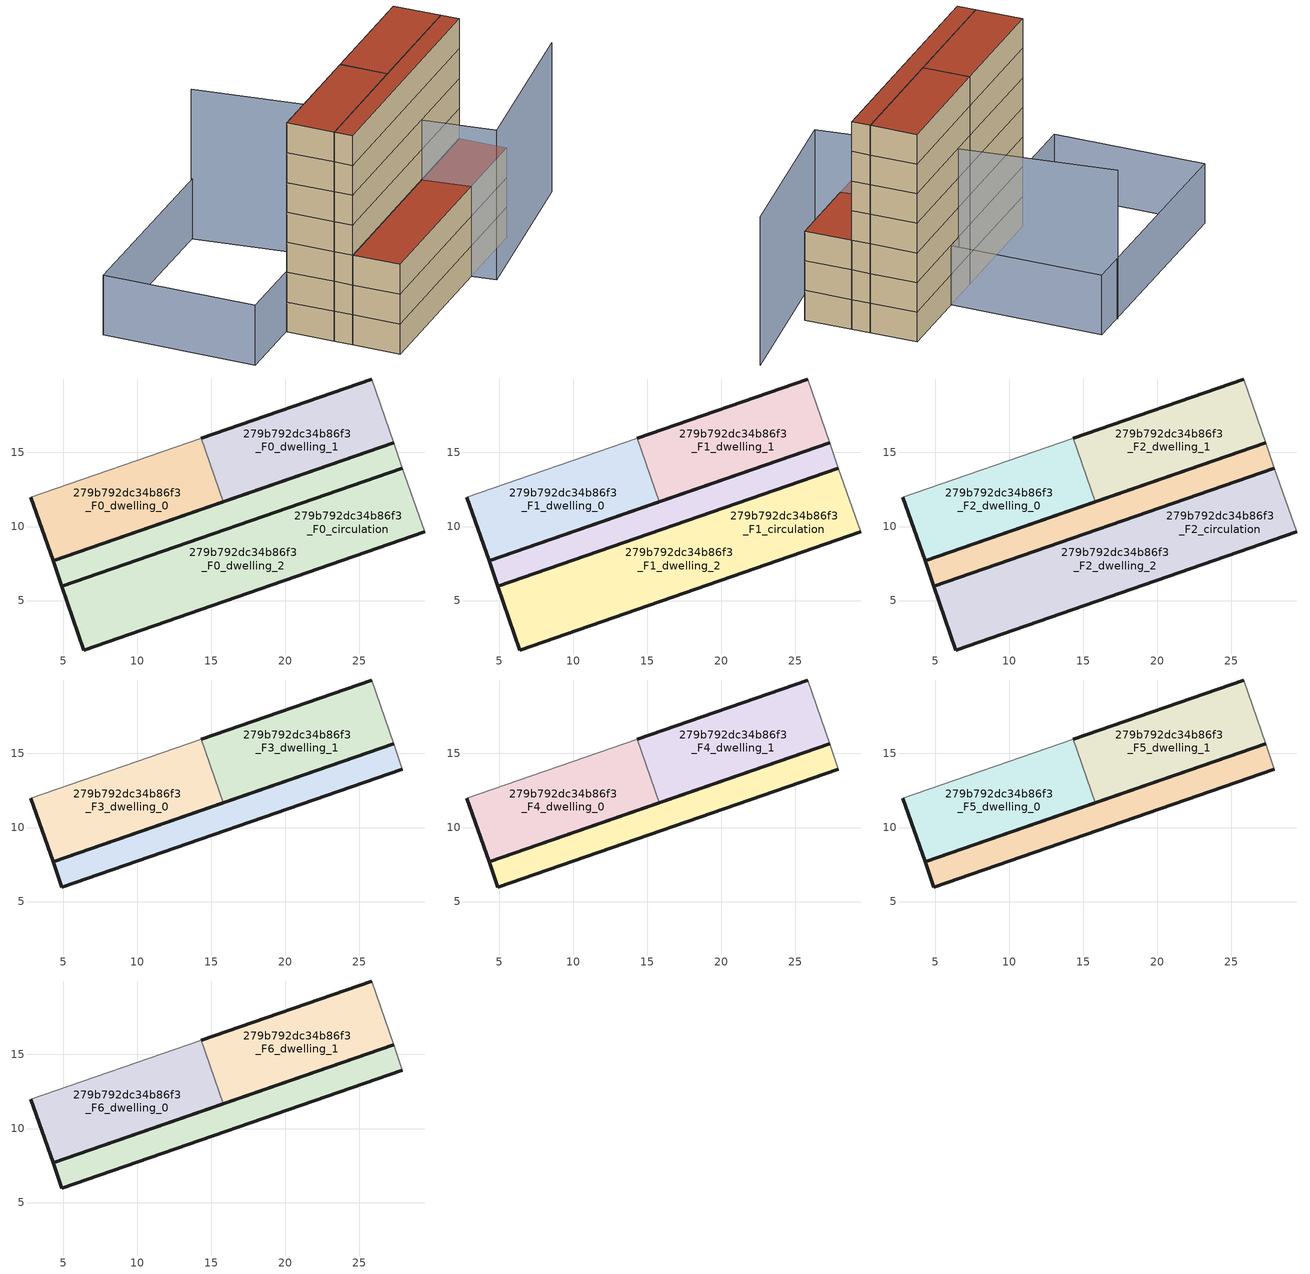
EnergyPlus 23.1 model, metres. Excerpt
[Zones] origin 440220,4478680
279b792dc34b86f3_F0_dwelling_0
 floor ground (EU_floor_Construction): 14.32,15.98 15.82,11.66 4.31,7.67 2.81,11.99 z0
 wall outside (EU_wall_Construction): 2.81,11.99 4.31,7.67 15.82,11.66 z0:3
 wall adiabatic (EU_wall_Construction): 14.32,15.98 2.81,11.99 z0:3
 wall to 279b792dc34b86f3_F0_dwelling_1 (EU_wall_Construction): 15.82,11.66 14.32,15.98 z0:3
279b792dc34b86f3_F0_dwelling_1
 floor ground (EU_floor_Construction): 25.83,19.97 27.33,15.65 15.82,11.66 14.32,15.98 z0
 wall outside (EU_wall_Construction): 25.83,19.97 14.32,15.98 / 15.82,11.66 27.33,15.65 z0:3
 wall adiabatic (EU_wall_Construction): 27.33,15.65 25.83,19.97 z0:3
279b792dc34b86f3_F0_dwelling_2
 floor ground (EU_floor_Construction): 27.33,15.65 27.92,13.95 24.92,12.91 4.9,5.97 4.31,7.67 z0; 27.92,13.95 29.41,9.63 6.4,1.66 4.9,5.97 24.92,12.91 z0
 wall outside (EU_wall_Construction): 27.92,13.95 4.9,5.97 6.4,1.66 29.41,9.63 z0:3
 wall adiabatic (EU_wall_Construction): 29.41,9.63 27.92,13.95 z0:3
279b792dc34b86f3_F0_circulation
 floor ground (EU_floor_Construction): 27.33,15.65 27.92,13.95 24.92,12.91 4.9,5.97 4.31,7.67 z0; 27.92,13.95 29.41,9.63 6.4,1.66 4.9,5.97 24.92,12.91 z0
 wall outside (EU_wall_Construction): 27.33,15.65 4.31,7.67 4.9,5.97 27.92,13.95 z0:3
 wall adiabatic (EU_wall_Construction): 27.92,13.95 27.33,15.65 z0:3
279b792dc34b86f3_F1_dwelling_0
 floor to 279b792dc34b86f3_F0_dwelling_0 (EU_floor_Construction): 14.32,15.98 15.82,11.66 4.31,7.67 2.81,11.99 z3
 wall outside (EU_wall_Construction): 2.81,11.99 4.31,7.67 15.82,11.66 z3:6
 wall adiabatic (EU_wall_Construction): 14.32,15.98 2.81,11.99 z3:6
 wall to 279b792dc34b86f3_F1_dwelling_1 (EU_wall_Construction): 15.82,11.66 14.32,15.98 z3:6
279b792dc34b86f3_F1_dwelling_1
 floor to 279b792dc34b86f3_F0_dwelling_1 (EU_floor_Construction): 25.83,19.97 27.33,15.65 15.82,11.66 14.32,15.98 z3
 wall outside (EU_wall_Construction): 25.83,19.97 14.32,15.98 / 15.82,11.66 27.33,15.65 z3:6
 wall adiabatic (EU_wall_Construction): 27.33,15.65 25.83,19.97 z3:6
279b792dc34b86f3_F1_dwelling_2
 floor outside (EU_floor_Construction): 27.92,13.95 29.41,9.63 6.4,1.66 4.9,5.97 24.92,12.91 z3
 floor to 279b792dc34b86f3_F0_dwelling_2 (EU_floor_Construction): 27.33,15.65 27.92,13.95 26.67,13.52 4.9,5.97 4.31,7.67 z3
 wall outside (EU_wall_Construction): 27.92,13.95 4.9,5.97 6.4,1.66 29.41,9.63 z3:6
 wall adiabatic (EU_wall_Construction): 29.41,9.63 27.92,13.95 z3:6
279b792dc34b86f3_F1_circulation
 floor to 279b792dc34b86f3_F0_circulation (EU_floor_Construction): 27.33,15.65 27.92,13.95 22.76,12.16 4.9,5.97 4.31,7.67 z3; 27.92,13.95 29.41,9.63 6.4,1.66 4.9,5.97 24.92,12.91 z3
 wall outside (EU_wall_Construction): 27.33,15.65 4.31,7.67 4.9,5.97 27.92,13.95 z3:6
 wall adiabatic (EU_wall_Construction): 27.92,13.95 27.33,15.65 z3:6
279b792dc34b86f3_F2_dwelling_0
 floor to 279b792dc34b86f3_F1_dwelling_0 (EU_floor_Construction): 14.32,15.98 15.82,11.66 4.31,7.67 2.81,11.99 z6
 wall outside (EU_wall_Construction): 2.81,11.99 4.31,7.67 15.82,11.66 z6:9
 wall adiabatic (EU_wall_Construction): 14.32,15.98 2.81,11.99 z6:9
 wall to 279b792dc34b86f3_F2_dwelling_1 (EU_wall_Construction): 15.82,11.66 14.32,15.98 z6:9
279b792dc34b86f3_F2_dwelling_1
 floor to 279b792dc34b86f3_F1_dwelling_1 (EU_floor_Construction): 25.83,19.97 27.33,15.65 15.82,11.66 14.32,15.98 z6
 wall outside (EU_wall_Construction): 25.83,19.97 14.32,15.98 / 15.82,11.66 27.33,15.65 z6:9
 wall adiabatic (EU_wall_Construction): 27.33,15.65 25.83,19.97 z6:9
279b792dc34b86f3_F2_dwelling_2
 floor outside (EU_floor_Construction): 27.92,13.95 29.41,9.63 6.4,1.66 4.9,5.97 24.92,12.91 z6
 floor to 279b792dc34b86f3_F1_dwelling_2 (EU_floor_Construction): 27.33,15.65 27.92,13.95 26.67,13.52 4.9,5.97 4.31,7.67 z6
 wall outside (EU_wall_Construction): 27.92,13.95 4.9,5.97 6.4,1.66 29.41,9.63 z6:9
 wall adiabatic (EU_wall_Construction): 29.41,9.63 27.92,13.95 z6:9
 roof outside (EU_roof_Construction): 24.92,12.91 27.92,13.95 27.33,15.65 4.31,7.67 4.9,5.97 z9; 29.41,9.63 27.92,13.95 24.92,12.91 4.9,5.97 6.4,1.66 z9
279b792dc34b86f3_F2_circulation
 floor to 279b792dc34b86f3_F1_circulation (EU_floor_Construction): 27.33,15.65 27.92,13.95 22.76,12.16 4.9,5.97 4.31,7.67 z6; 27.92,13.95 29.41,9.63 6.4,1.66 4.9,5.97 24.92,12.91 z6
 wall outside (EU_wall_Construction): 27.33,15.65 4.31,7.67 4.9,5.97 27.92,13.95 z6:9
 wall adiabatic (EU_wall_Construction): 27.92,13.95 27.33,15.65 z6:9
 roof outside (EU_floor_Construction): 27.92,13.95 29.41,9.63 6.4,1.66 4.9,5.97 24.92,12.91 z9
279b792dc34b86f3_F3_dwelling_0
 floor to 279b792dc34b86f3_F2_dwelling_0 (EU_floor_Construction): 14.32,15.98 15.82,11.66 4.31,7.67 2.81,11.99 z9
 wall outside (EU_wall_Construction): 2.81,11.99 4.31,7.67 15.82,11.66 z9:12
 wall adiabatic (EU_wall_Construction): 14.32,15.98 2.81,11.99 z9:12
 wall to 279b792dc34b86f3_F3_dwelling_1 (EU_wall_Construction): 15.82,11.66 14.32,15.98 z9:12
279b792dc34b86f3_F3_dwelling_1
 floor to 279b792dc34b86f3_F2_dwelling_1 (EU_floor_Construction): 25.83,19.97 27.33,15.65 15.82,11.66 14.32,15.98 z9
 wall outside (EU_wall_Construction): 25.83,19.97 14.32,15.98 / 15.82,11.66 27.33,15.65 z9:12
 wall adiabatic (EU_wall_Construction): 27.33,15.65 25.83,19.97 z9:12
279b792dc34b86f3_F3_circulation
 floor to 279b792dc34b86f3_F2_circulation (EU_floor_Construction): 27.33,15.65 27.92,13.95 22.76,12.16 4.9,5.97 4.31,7.67 z9
 wall outside (EU_wall_Construction): 27.33,15.65 4.31,7.67 4.9,5.97 27.92,13.95 z9:12
 wall adiabatic (EU_wall_Construction): 27.92,13.95 27.33,15.65 z9:12
279b792dc34b86f3_F4_dwelling_0
 floor to 279b792dc34b86f3_F3_dwelling_0 (EU_floor_Construction): 14.32,15.98 15.82,11.66 4.31,7.67 2.81,11.99 z12
 wall outside (EU_wall_Construction): 2.81,11.99 4.31,7.67 15.82,11.66 z12:15
 wall adiabatic (EU_wall_Construction): 14.32,15.98 2.81,11.99 z12:15
 wall to 279b792dc34b86f3_F4_dwelling_1 (EU_wall_Construction): 15.82,11.66 14.32,15.98 z12:15
279b792dc34b86f3_F4_dwelling_1
 floor to 279b792dc34b86f3_F3_dwelling_1 (EU_floor_Construction): 25.83,19.97 27.33,15.65 15.82,11.66 14.32,15.98 z12
 wall outside (EU_wall_Construction): 25.83,19.97 14.32,15.98 / 15.82,11.66 27.33,15.65 z12:15
 wall adiabatic (EU_wall_Construction): 27.33,15.65 25.83,19.97 z12:15
279b792dc34b86f3_F4_circulation
 floor to 279b792dc34b86f3_F3_circulation (EU_floor_Construction): 27.33,15.65 27.92,13.95 4.9,5.97 4.31,7.67 z12
 wall outside (EU_wall_Construction): 27.33,15.65 4.31,7.67 4.9,5.97 27.92,13.95 z12:15
 wall adiabatic (EU_wall_Construction): 27.92,13.95 27.33,15.65 z12:15
279b792dc34b86f3_F5_dwelling_0
 floor to 279b792dc34b86f3_F4_dwelling_0 (EU_floor_Construction): 14.32,15.98 15.82,11.66 4.31,7.67 2.81,11.99 z15
 wall outside (EU_wall_Construction): 2.81,11.99 4.31,7.67 15.82,11.66 z15:18
 wall adiabatic (EU_wall_Construction): 14.32,15.98 2.81,11.99 z15:18
 wall to 279b792dc34b86f3_F5_dwelling_1 (EU_wall_Construction): 15.82,11.66 14.32,15.98 z15:18
279b792dc34b86f3_F5_dwelling_1
 floor to 279b792dc34b86f3_F4_dwelling_1 (EU_floor_Construction): 25.83,19.97 27.33,15.65 15.82,11.66 14.32,15.98 z15
 wall outside (EU_wall_Construction): 25.83,19.97 14.32,15.98 / 15.82,11.66 27.33,15.65 z15:18
 wall adiabatic (EU_wall_Construction): 27.33,15.65 25.83,19.97 z15:18
279b792dc34b86f3_F5_circulation
 floor to 279b792dc34b86f3_F4_circulation (EU_floor_Construction): 27.33,15.65 27.92,13.95 4.9,5.97 4.31,7.67 z15
 wall outside (EU_wall_Construction): 27.33,15.65 4.31,7.67 4.9,5.97 27.92,13.95 z15:18
 wall adiabatic (EU_wall_Construction): 27.92,13.95 27.33,15.65 z15:18
279b792dc34b86f3_F6_dwelling_0
 floor to 279b792dc34b86f3_F5_dwelling_0 (EU_floor_Construction): 14.32,15.98 15.82,11.66 4.31,7.67 2.81,11.99 z18
 wall outside (EU_wall_Construction): 2.81,11.99 4.31,7.67 15.82,11.66 z18:21
 wall adiabatic (EU_wall_Construction): 14.32,15.98 2.81,11.99 z18:21
 wall to 279b792dc34b86f3_F6_dwelling_1 (EU_wall_Construction): 15.82,11.66 14.32,15.98 z18:21
 roof outside (EU_roof_Construction): 15.82,11.66 14.32,15.98 2.81,11.99 4.31,7.67 z21
279b792dc34b86f3_F6_dwelling_1
 floor to 279b792dc34b86f3_F5_dwelling_1 (EU_floor_Construction): 25.83,19.97 27.33,15.65 15.82,11.66 14.32,15.98 z18
 wall outside (EU_wall_Construction): 25.83,19.97 14.32,15.98 / 15.82,11.66 27.33,15.65 z18:21
 wall adiabatic (EU_wall_Construction): 27.33,15.65 25.83,19.97 z18:21
 roof outside (EU_roof_Construction): 27.33,15.65 25.83,19.97 14.32,15.98 15.82,11.66 z21
279b792dc34b86f3_F6_circulation
 floor to 279b792dc34b86f3_F5_circulation (EU_floor_Construction): 27.33,15.65 27.92,13.95 4.9,5.97 4.31,7.67 z18
 wall outside (EU_wall_Construction): 27.33,15.65 4.31,7.67 4.9,5.97 27.92,13.95 z18:21
 wall adiabatic (EU_wall_Construction): 27.92,13.95 27.33,15.65 z18:21
 roof outside (EU_roof_Construction): 27.92,13.95 27.33,15.65 4.31,7.67 4.9,5.97 z21
shading: 18.44,17.45 -3.8,9.85 / -3.8,9.85 -8.55,23.74 / -8.55,23.74 13.7,31.34 / 13.7,31.34 18.44,17.45 z0:6; 38.56,12.49 22.75,4.84 / 22.75,4.84 10.43,30.3 z0:15
[Building]
EU S2 Campaign: North Axis=0; Terrain=City; Solar Distribution=FullExterior
[Site:Location]
Madrid: Latitude=40.5; Longitude=-3.5; Time Zone=1; Elevation=609
[SizingPeriod:WeatherFileDays]
AnnualSizingPeriod: Begin Month=1; Begin Day of Month=1; End Month=12; End Day of Month=31; Day of Week for Start Day=Monday; Use Weather File Daylight Saving Period=No; Use Weather File Rain and Snow Indicators=No
[MATERIAL]
EU_InternalMass_Material: Roughness=MediumRough; Thickness=0.1; Conductivity=1; Density=1800; Specific Heat=900; Thermal Absorptance=0.9; Solar Absorptance=0.7; Visible Absorptance=0.7
[MATERIAL:NOMASS] Roughness=MediumRough; Thermal Absorptance=0.9; Solar Absorptance=0.7; Visible Absorptance=0.7
Name | Thermal Resistance
EU_wall_NoMass | 0.609216
EU_roof_NoMass | 0.513268
EU_floor_NoMass | 0.568163
[CONSTRUCTION]
EU_wall_Construction: EU_wall_NoMass
EU_roof_Construction: EU_roof_NoMass
EU_floor_Construction: EU_floor_NoMass
EU_InternalMass_Construction: EU_InternalMass_Material
[ZONE] Type=1; Multiplier=1; Ceiling Height=autocalculate; Floor Area=autocalculate; Part of Total Floor Area=Yes
Name | Volume
279b792dc34b86f3_F0_dwelling_0; 279b792dc34b86f3_F1_dwelling_0; 279b792dc34b86f3_F2_dwelling_0; 279b792dc34b86f3_F3_dwelling_0; 279b792dc34b86f3_F4_dwelling_0; 279b792dc34b86f3_F5_dwelling_0; 279b792dc34b86f3_F6_dwelling_0; 279b792dc34b86f3_F0_dwelling_1; 279b792dc34b86f3_F1_dwelling_1; 279b792dc34b86f3_F2_dwelling_1; 279b792dc34b86f3_F3_dwelling_1; 279b792dc34b86f3_F4_dwelling_1; 279b792dc34b86f3_F5_dwelling_1; 279b792dc34b86f3_F6_dwelling_1 | 166.944
279b792dc34b86f3_F0_dwelling_2; 279b792dc34b86f3_F1_dwelling_2; 279b792dc34b86f3_F2_dwelling_2; 279b792dc34b86f3_F0_circulation; 279b792dc34b86f3_F1_circulation; 279b792dc34b86f3_F2_circulation | 465.415
279b792dc34b86f3_F3_circulation; 279b792dc34b86f3_F4_circulation; 279b792dc34b86f3_F5_circulation; 279b792dc34b86f3_F6_circulation | 131.534
[INTERNALMASS] Construction=EU_InternalMass_Construction
Name | Zone or ZoneList | Surface Area
279b792dc34b86f3_F0_dwelling_0_EU_InternalMass | 279b792dc34b86f3_F0_dwelling_0 | 55.6481
279b792dc34b86f3_F0_dwelling_1_EU_InternalMass | 279b792dc34b86f3_F0_dwelling_1 | 55.6481
279b792dc34b86f3_F0_dwelling_2_EU_InternalMass | 279b792dc34b86f3_F0_dwelling_2 | 111.294
279b792dc34b86f3_F1_dwelling_0_EU_InternalMass | 279b792dc34b86f3_F1_dwelling_0 | 55.6481
279b792dc34b86f3_F1_dwelling_1_EU_InternalMass | 279b792dc34b86f3_F1_dwelling_1 | 55.6481
279b792dc34b86f3_F1_dwelling_2_EU_InternalMass | 279b792dc34b86f3_F1_dwelling_2 | 111.294
279b792dc34b86f3_F2_dwelling_0_EU_InternalMass | 279b792dc34b86f3_F2_dwelling_0 | 55.6481
279b792dc34b86f3_F2_dwelling_1_EU_InternalMass | 279b792dc34b86f3_F2_dwelling_1 | 55.6481
279b792dc34b86f3_F2_dwelling_2_EU_InternalMass | 279b792dc34b86f3_F2_dwelling_2 | 111.294
279b792dc34b86f3_F3_dwelling_0_EU_InternalMass | 279b792dc34b86f3_F3_dwelling_0 | 121.228
279b792dc34b86f3_F3_dwelling_1_EU_InternalMass | 279b792dc34b86f3_F3_dwelling_1 | 121.228
279b792dc34b86f3_F4_dwelling_0_EU_InternalMass | 279b792dc34b86f3_F4_dwelling_0 | 121.228
279b792dc34b86f3_F4_dwelling_1_EU_InternalMass | 279b792dc34b86f3_F4_dwelling_1 | 121.228
279b792dc34b86f3_F5_dwelling_0_EU_InternalMass | 279b792dc34b86f3_F5_dwelling_0 | 121.228
279b792dc34b86f3_F5_dwelling_1_EU_InternalMass | 279b792dc34b86f3_F5_dwelling_1 | 121.228
279b792dc34b86f3_F6_dwelling_0_EU_InternalMass | 279b792dc34b86f3_F6_dwelling_0 | 121.228
279b792dc34b86f3_F6_dwelling_1_EU_InternalMass | 279b792dc34b86f3_F6_dwelling_1 | 121.228
[OTHEREQUIPMENT] Fuel Type=Electricity; Design Level Calculation Method=Watts/Area; Power per Zone Floor Area=1; Fraction Latent=0; Fraction Radiant=0; Fraction Lost=0; Carbon Dioxide Generation Rate=0; EndUse Subcategory=EU_Step8_InternalGains
Name | Zone or ZoneList or Space or SpaceList | Schedule
EU_Step8_InternalGain_279b792dc34b86f3_F0_dwelling_0_f000 | 279b792dc34b86f3_F0_dwelling_0 | EU_Step8_GainSchedule_279b792dc34b86f3_F0_dwelling_0_f000
EU_Step8_InternalGain_279b792dc34b86f3_F0_dwelling_1_f000 | 279b792dc34b86f3_F0_dwelling_1 | EU_Step8_GainSchedule_279b792dc34b86f3_F0_dwelling_1_f000
EU_Step8_InternalGain_279b792dc34b86f3_F0_dwelling_2_f000 | 279b792dc34b86f3_F0_dwelling_2 | EU_Step8_GainSchedule_279b792dc34b86f3_F0_dwelling_2_f000
EU_Step8_InternalGain_279b792dc34b86f3_F1_dwelling_0_f000 | 279b792dc34b86f3_F1_dwelling_0 | EU_Step8_GainSchedule_279b792dc34b86f3_F1_dwelling_0_f000
EU_Step8_InternalGain_279b792dc34b86f3_F1_dwelling_1_f000 | 279b792dc34b86f3_F1_dwelling_1 | EU_Step8_GainSchedule_279b792dc34b86f3_F1_dwelling_1_f000
EU_Step8_InternalGain_279b792dc34b86f3_F1_dwelling_2_f000 | 279b792dc34b86f3_F1_dwelling_2 | EU_Step8_GainSchedule_279b792dc34b86f3_F1_dwelling_2_f000
EU_Step8_InternalGain_279b792dc34b86f3_F2_dwelling_0_f000 | 279b792dc34b86f3_F2_dwelling_0 | EU_Step8_GainSchedule_279b792dc34b86f3_F2_dwelling_0_f000
EU_Step8_InternalGain_279b792dc34b86f3_F2_dwelling_1_f000 | 279b792dc34b86f3_F2_dwelling_1 | EU_Step8_GainSchedule_279b792dc34b86f3_F2_dwelling_1_f000
EU_Step8_InternalGain_279b792dc34b86f3_F2_dwelling_2_f000 | 279b792dc34b86f3_F2_dwelling_2 | EU_Step8_GainSchedule_279b792dc34b86f3_F2_dwelling_2_f000
EU_Step8_InternalGain_279b792dc34b86f3_F3_dwelling_0_f000 | 279b792dc34b86f3_F3_dwelling_0 | EU_Step8_GainSchedule_279b792dc34b86f3_F3_dwelling_0_f000
EU_Step8_InternalGain_279b792dc34b86f3_F3_dwelling_1_f000 | 279b792dc34b86f3_F3_dwelling_1 | EU_Step8_GainSchedule_279b792dc34b86f3_F3_dwelling_1_f000
EU_Step8_InternalGain_279b792dc34b86f3_F4_dwelling_0_f000 | 279b792dc34b86f3_F4_dwelling_0 | EU_Step8_GainSchedule_279b792dc34b86f3_F4_dwelling_0_f000
EU_Step8_InternalGain_279b792dc34b86f3_F4_dwelling_1_f000 | 279b792dc34b86f3_F4_dwelling_1 | EU_Step8_GainSchedule_279b792dc34b86f3_F4_dwelling_1_f000
EU_Step8_InternalGain_279b792dc34b86f3_F5_dwelling_0_f000 | 279b792dc34b86f3_F5_dwelling_0 | EU_Step8_GainSchedule_279b792dc34b86f3_F5_dwelling_0_f000
EU_Step8_InternalGain_279b792dc34b86f3_F5_dwelling_1_f000 | 279b792dc34b86f3_F5_dwelling_1 | EU_Step8_GainSchedule_279b792dc34b86f3_F5_dwelling_1_f000
EU_Step8_InternalGain_279b792dc34b86f3_F6_dwelling_0_f000 | 279b792dc34b86f3_F6_dwelling_0 | EU_Step8_GainSchedule_279b792dc34b86f3_F6_dwelling_0_f000
EU_Step8_InternalGain_279b792dc34b86f3_F6_dwelling_1_f000 | 279b792dc34b86f3_F6_dwelling_1 | EU_Step8_GainSchedule_279b792dc34b86f3_F6_dwelling_1_f000
[ZONEINFILTRATION:DESIGNFLOWRATE] Schedule=EU_AlwaysOn; Design Flow Rate Calculation Method=Flow/Area; Flow Rate per Floor Area=0.0005; Constant Term Coefficient=1; Temperature Term Coefficient=0; Velocity Term Coefficient=0; Velocity Squared Term Coefficient=0
Name | Zone or ZoneList or Space or SpaceList
EU_Circulation_Infiltration_279b792dc34b86f3_F0_circulation | 279b792dc34b86f3_F0_circulation
EU_Circulation_Infiltration_279b792dc34b86f3_F1_circulation | 279b792dc34b86f3_F1_circulation
EU_Circulation_Infiltration_279b792dc34b86f3_F2_circulation | 279b792dc34b86f3_F2_circulation
EU_Circulation_Infiltration_279b792dc34b86f3_F3_circulation | 279b792dc34b86f3_F3_circulation
EU_Circulation_Infiltration_279b792dc34b86f3_F4_circulation | 279b792dc34b86f3_F4_circulation
EU_Circulation_Infiltration_279b792dc34b86f3_F5_circulation | 279b792dc34b86f3_F5_circulation
EU_Circulation_Infiltration_279b792dc34b86f3_F6_circulation | 279b792dc34b86f3_F6_circulation
[ZONEVENTILATION:DESIGNFLOWRATE] Schedule=EU_AlwaysOn; Design Flow Rate Calculation Method=AirChanges/Hour; Air Changes per Hour=0.752966; Ventilation Type=Natural; Fan Pressure Rise=0; Fan Total Efficiency=1; Constant Term Coefficient=1; Temperature Term Coefficient=0; Velocity Term Coefficient=0; Velocity Squared Term Coefficient=0; Minimum Indoor Temperature=-100; Maximum Indoor Temperature=100; Delta Temperature=-100; Minimum Outdoor Temperature=-100; Maximum Outdoor Temperature=100; Maximum Wind Speed=40
Name | Zone or ZoneList or Space or SpaceList
EU_ConstantAir_279b792dc34b86f3_F0_dwelling_0 | 279b792dc34b86f3_F0_dwelling_0
EU_ConstantAir_279b792dc34b86f3_F0_dwelling_1 | 279b792dc34b86f3_F0_dwelling_1
EU_ConstantAir_279b792dc34b86f3_F0_dwelling_2 | 279b792dc34b86f3_F0_dwelling_2
EU_ConstantAir_279b792dc34b86f3_F1_dwelling_0 | 279b792dc34b86f3_F1_dwelling_0
EU_ConstantAir_279b792dc34b86f3_F1_dwelling_1 | 279b792dc34b86f3_F1_dwelling_1
EU_ConstantAir_279b792dc34b86f3_F1_dwelling_2 | 279b792dc34b86f3_F1_dwelling_2
EU_ConstantAir_279b792dc34b86f3_F2_dwelling_0 | 279b792dc34b86f3_F2_dwelling_0
EU_ConstantAir_279b792dc34b86f3_F2_dwelling_1 | 279b792dc34b86f3_F2_dwelling_1
EU_ConstantAir_279b792dc34b86f3_F2_dwelling_2 | 279b792dc34b86f3_F2_dwelling_2
EU_ConstantAir_279b792dc34b86f3_F3_dwelling_0 | 279b792dc34b86f3_F3_dwelling_0
EU_ConstantAir_279b792dc34b86f3_F3_dwelling_1 | 279b792dc34b86f3_F3_dwelling_1
EU_ConstantAir_279b792dc34b86f3_F4_dwelling_0 | 279b792dc34b86f3_F4_dwelling_0
EU_ConstantAir_279b792dc34b86f3_F4_dwelling_1 | 279b792dc34b86f3_F4_dwelling_1
EU_ConstantAir_279b792dc34b86f3_F5_dwelling_0 | 279b792dc34b86f3_F5_dwelling_0
EU_ConstantAir_279b792dc34b86f3_F5_dwelling_1 | 279b792dc34b86f3_F5_dwelling_1
EU_ConstantAir_279b792dc34b86f3_F6_dwelling_0 | 279b792dc34b86f3_F6_dwelling_0
EU_ConstantAir_279b792dc34b86f3_F6_dwelling_1 | 279b792dc34b86f3_F6_dwelling_1
[HVACTEMPLATE:THERMOSTAT] Constant Heating Setpoint=20; Constant Cooling Setpoint=50
EU_HeatOnly_279b792dc34b86f3_F0_dwelling_0; EU_HeatOnly_279b792dc34b86f3_F0_dwelling_1; EU_HeatOnly_279b792dc34b86f3_F0_dwelling_2; EU_HeatOnly_279b792dc34b86f3_F1_dwelling_0; EU_HeatOnly_279b792dc34b86f3_F1_dwelling_1; EU_HeatOnly_279b792dc34b86f3_F1_dwelling_2; EU_HeatOnly_279b792dc34b86f3_F2_dwelling_0; EU_HeatOnly_279b792dc34b86f3_F2_dwelling_1; EU_HeatOnly_279b792dc34b86f3_F2_dwelling_2; EU_HeatOnly_279b792dc34b86f3_F3_dwelling_0; EU_HeatOnly_279b792dc34b86f3_F3_dwelling_1; EU_HeatOnly_279b792dc34b86f3_F4_dwelling_0; EU_HeatOnly_279b792dc34b86f3_F4_dwelling_1; EU_HeatOnly_279b792dc34b86f3_F5_dwelling_0; EU_HeatOnly_279b792dc34b86f3_F5_dwelling_1; EU_HeatOnly_279b792dc34b86f3_F6_dwelling_0; EU_HeatOnly_279b792dc34b86f3_F6_dwelling_1
[HVACTEMPLATE:ZONE:IDEALLOADSAIRSYSTEM] System Availability Schedule=EU_AlwaysOn; Maximum Heating Supply Air Temperature=50; Minimum Cooling Supply Air Temperature=13; Maximum Heating Supply Air Humidity Ratio=0.0156; Minimum Cooling Supply Air Humidity Ratio=0.0077; Heating Limit=NoLimit; Cooling Limit=NoLimit; Heating Availability Schedule=EU_AlwaysOn; Cooling Availability Schedule=EU_CoolingOff; Dehumidification Control Type=ConstantSensibleHeatRatio; Cooling Sensible Heat Ratio=0.7; Dehumidification Setpoint=60; Humidification Control Type=None; Humidification Setpoint=30; Outdoor Air Method=None; Outdoor Air Flow Rate per Person=0.00944; Outdoor Air Flow Rate per Zone Floor Area=0; Outdoor Air Flow Rate per Zone=0; Demand Controlled Ventilation Type=None; Outdoor Air Economizer Type=NoEconomizer; Heat Recovery Type=None; Sensible Heat Recovery Effectiveness=0.7; Latent Heat Recovery Effectiveness=0.65
Name | Template Thermostat
279b792dc34b86f3_F0_dwelling_0 | EU_HeatOnly_279b792dc34b86f3_F0_dwelling_0
279b792dc34b86f3_F0_dwelling_1 | EU_HeatOnly_279b792dc34b86f3_F0_dwelling_1
279b792dc34b86f3_F0_dwelling_2 | EU_HeatOnly_279b792dc34b86f3_F0_dwelling_2
279b792dc34b86f3_F1_dwelling_0 | EU_HeatOnly_279b792dc34b86f3_F1_dwelling_0
279b792dc34b86f3_F1_dwelling_1 | EU_HeatOnly_279b792dc34b86f3_F1_dwelling_1
279b792dc34b86f3_F1_dwelling_2 | EU_HeatOnly_279b792dc34b86f3_F1_dwelling_2
279b792dc34b86f3_F2_dwelling_0 | EU_HeatOnly_279b792dc34b86f3_F2_dwelling_0
279b792dc34b86f3_F2_dwelling_1 | EU_HeatOnly_279b792dc34b86f3_F2_dwelling_1
279b792dc34b86f3_F2_dwelling_2 | EU_HeatOnly_279b792dc34b86f3_F2_dwelling_2
279b792dc34b86f3_F3_dwelling_0 | EU_HeatOnly_279b792dc34b86f3_F3_dwelling_0
279b792dc34b86f3_F3_dwelling_1 | EU_HeatOnly_279b792dc34b86f3_F3_dwelling_1
279b792dc34b86f3_F4_dwelling_0 | EU_HeatOnly_279b792dc34b86f3_F4_dwelling_0
279b792dc34b86f3_F4_dwelling_1 | EU_HeatOnly_279b792dc34b86f3_F4_dwelling_1
279b792dc34b86f3_F5_dwelling_0 | EU_HeatOnly_279b792dc34b86f3_F5_dwelling_0
279b792dc34b86f3_F5_dwelling_1 | EU_HeatOnly_279b792dc34b86f3_F5_dwelling_1
279b792dc34b86f3_F6_dwelling_0 | EU_HeatOnly_279b792dc34b86f3_F6_dwelling_0
279b792dc34b86f3_F6_dwelling_1 | EU_HeatOnly_279b792dc34b86f3_F6_dwelling_1
[SIZING:ZONE] Zone Cooling Design Supply Air Temperature Input Method=SupplyAirTemperature; Zone Cooling Design Supply Air Temperature=13; Zone Heating Design Supply Air Temperature Input Method=SupplyAirTemperature; Zone Heating Design Supply Air Temperature=50; Zone Cooling Design Supply Air Humidity Ratio=0.008; Zone Heating Design Supply Air Humidity Ratio=0.008; Cooling Design Air Flow Method=DesignDay; Cooling Design Air Flow Rate=0; Cooling Minimum Air Flow per Zone Floor Area=0.000762; Cooling Minimum Air Flow=0; Cooling Minimum Air Flow Fraction=0.2; Heating Design Air Flow Method=DesignDay; Heating Design Air Flow Rate=0; Heating Maximum Air Flow per Zone Floor Area=0.002032; Heating Maximum Air Flow=0.141576; Heating Maximum Air Flow Fraction=0.3; Account for Dedicated Outdoor Air System=No; Dedicated Outdoor Air System Control Strategy=NeutralSupplyAir; Dedicated Outdoor Air Low Setpoint Temperature for Design=autosize; Dedicated Outdoor Air High Setpoint Temperature for Design=autosize; Zone Load Sizing Method=Sensible Load Only No Latent Load; Zone Latent Cooling Design Supply Air Humidity Ratio Input Method=HumidityRatioDifference; Zone Cooling Design Supply Air Humidity Ratio Difference=0.005; Zone Latent Heating Design Supply Air Humidity Ratio Input Method=HumidityRatioDifference; Zone Humidification Design Supply Air Humidity Ratio Difference=0.005
279b792dc34b86f3_F0_dwelling_0; 279b792dc34b86f3_F0_dwelling_1; 279b792dc34b86f3_F0_dwelling_2; 279b792dc34b86f3_F1_dwelling_0; 279b792dc34b86f3_F1_dwelling_1; 279b792dc34b86f3_F1_dwelling_2; 279b792dc34b86f3_F2_dwelling_0; 279b792dc34b86f3_F2_dwelling_1; 279b792dc34b86f3_F2_dwelling_2; 279b792dc34b86f3_F3_dwelling_0; 279b792dc34b86f3_F3_dwelling_1; 279b792dc34b86f3_F4_dwelling_0; 279b792dc34b86f3_F4_dwelling_1; 279b792dc34b86f3_F5_dwelling_0; 279b792dc34b86f3_F5_dwelling_1; 279b792dc34b86f3_F6_dwelling_0; 279b792dc34b86f3_F6_dwelling_1
[SCHEDULE:CONSTANT]
Name | Hourly Value
EU_AlwaysOn | 1
EU_CoolingOff | 0
[SCHEDULE:FILE] Column Number=1; Rows to Skip at Top=0; Number of Hours of Data=8760; Column Separator=Comma; Interpolate to Timestep=No; Minutes per Item=60; Adjust Schedule for Daylight Savings=Yes
Name | File
EU_Step8_GainSchedule_279b792dc34b86f3_F0_dwelling_0_f000 | ../../schedules/279b792dc34b86f3/279b792dc34b86f3_F0_dwelling_0_f000_gain.csv
EU_Step8_GainSchedule_279b792dc34b86f3_F0_dwelling_1_f000 | ../../schedules/279b792dc34b86f3/279b792dc34b86f3_F0_dwelling_1_f000_gain.csv
EU_Step8_GainSchedule_279b792dc34b86f3_F0_dwelling_2_f000 | ../../schedules/279b792dc34b86f3/279b792dc34b86f3_F0_dwelling_2_f000_gain.csv
EU_Step8_GainSchedule_279b792dc34b86f3_F1_dwelling_0_f000 | ../../schedules/279b792dc34b86f3/279b792dc34b86f3_F1_dwelling_0_f000_gain.csv
EU_Step8_GainSchedule_279b792dc34b86f3_F1_dwelling_1_f000 | ../../schedules/279b792dc34b86f3/279b792dc34b86f3_F1_dwelling_1_f000_gain.csv
EU_Step8_GainSchedule_279b792dc34b86f3_F1_dwelling_2_f000 | ../../schedules/279b792dc34b86f3/279b792dc34b86f3_F1_dwelling_2_f000_gain.csv
EU_Step8_GainSchedule_279b792dc34b86f3_F2_dwelling_0_f000 | ../../schedules/279b792dc34b86f3/279b792dc34b86f3_F2_dwelling_0_f000_gain.csv
EU_Step8_GainSchedule_279b792dc34b86f3_F2_dwelling_1_f000 | ../../schedules/279b792dc34b86f3/279b792dc34b86f3_F2_dwelling_1_f000_gain.csv
EU_Step8_GainSchedule_279b792dc34b86f3_F2_dwelling_2_f000 | ../../schedules/279b792dc34b86f3/279b792dc34b86f3_F2_dwelling_2_f000_gain.csv
EU_Step8_GainSchedule_279b792dc34b86f3_F3_dwelling_0_f000 | ../../schedules/279b792dc34b86f3/279b792dc34b86f3_F3_dwelling_0_f000_gain.csv
EU_Step8_GainSchedule_279b792dc34b86f3_F3_dwelling_1_f000 | ../../schedules/279b792dc34b86f3/279b792dc34b86f3_F3_dwelling_1_f000_gain.csv
EU_Step8_GainSchedule_279b792dc34b86f3_F4_dwelling_0_f000 | ../../schedules/279b792dc34b86f3/279b792dc34b86f3_F4_dwelling_0_f000_gain.csv
EU_Step8_GainSchedule_279b792dc34b86f3_F4_dwelling_1_f000 | ../../schedules/279b792dc34b86f3/279b792dc34b86f3_F4_dwelling_1_f000_gain.csv
EU_Step8_GainSchedule_279b792dc34b86f3_F5_dwelling_0_f000 | ../../schedules/279b792dc34b86f3/279b792dc34b86f3_F5_dwelling_0_f000_gain.csv
EU_Step8_GainSchedule_279b792dc34b86f3_F5_dwelling_1_f000 | ../../schedules/279b792dc34b86f3/279b792dc34b86f3_F5_dwelling_1_f000_gain.csv
EU_Step8_GainSchedule_279b792dc34b86f3_F6_dwelling_0_f000 | ../../schedules/279b792dc34b86f3/279b792dc34b86f3_F6_dwelling_0_f000_gain.csv
EU_Step8_GainSchedule_279b792dc34b86f3_F6_dwelling_1_f000 | ../../schedules/279b792dc34b86f3/279b792dc34b86f3_F6_dwelling_1_f000_gain.csv
